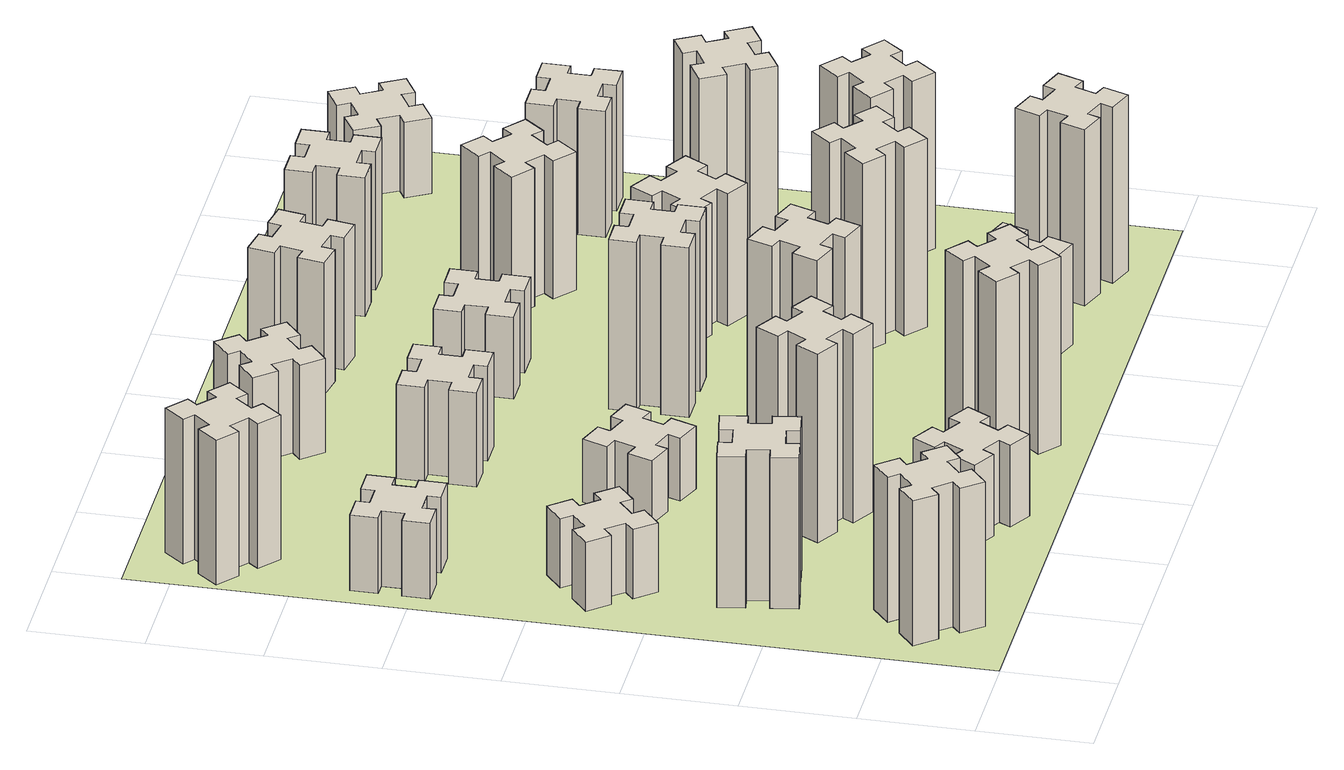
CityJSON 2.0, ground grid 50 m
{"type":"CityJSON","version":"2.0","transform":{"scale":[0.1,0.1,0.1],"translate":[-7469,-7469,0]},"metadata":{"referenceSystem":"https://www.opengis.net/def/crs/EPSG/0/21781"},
"CityObjects":{
"building1":{"type":"Building","attributes":{"class":"1000","function":"1000","usage":"1000","yearOfConstruction":2016,"roofType":"1000","measuredHeight":69,"storeysAboveGround":30,"storeysBelowGround":0},"geometry":[{"type":"Solid","lod":"1","boundaries":[[[[0,1,2,3,4,5,6,7,8,9,10,11,12,13,14,15,16,17,18,19]],[[17,16,20,21]],[[16,15,22,20]],[[15,14,23,22]],[[14,13,24,23]],[[13,12,25,24]],[[12,11,26,25]],[[11,10,27,26]],[[10,9,28,27]],[[9,8,29,28]],[[8,7,30,29]],[[7,6,31,30]],[[6,5,32,31]],[[5,4,33,32]],[[4,3,34,33]],[[3,2,35,34]],[[2,1,36,35]],[[1,0,37,36]],[[0,19,38,37]],[[19,18,39,38]],[[18,17,21,39]],[[24,25,26,27,28,29,30,31,32,33,34,35,36,37,38,39,21,20,22,23]]]]}]},
"building2":{"type":"Building","attributes":{"class":"1000","function":"1000","usage":"1000","yearOfConstruction":2016,"roofType":"1000","measuredHeight":72,"storeysAboveGround":30,"storeysBelowGround":0},"geometry":[{"type":"Solid","lod":"1","boundaries":[[[[40,41,42,43,44,45,46,47,48,49,50,51,52,53,54,55,56,57,58,59]],[[57,56,60,61]],[[56,55,62,60]],[[55,54,63,62]],[[54,53,64,63]],[[53,52,65,64]],[[52,51,66,65]],[[51,50,67,66]],[[50,49,68,67]],[[49,48,69,68]],[[48,47,70,69]],[[47,46,71,70]],[[46,45,72,71]],[[45,44,73,72]],[[44,43,74,73]],[[43,42,75,74]],[[42,41,76,75]],[[41,40,77,76]],[[40,59,78,77]],[[59,58,79,78]],[[58,57,61,79]],[[64,65,66,67,68,69,70,71,72,73,74,75,76,77,78,79,61,60,62,63]]]]}]},
"building3":{"type":"Building","attributes":{"class":"1000","function":"1000","usage":"1000","yearOfConstruction":2016,"roofType":"1000","measuredHeight":33,"storeysAboveGround":30,"storeysBelowGround":0},"geometry":[{"type":"Solid","lod":"1","boundaries":[[[[80,81,82,83,84,85,86,87,88,89,90,91,92,93,94,95,96,97,98,99]],[[97,96,100,101]],[[96,95,102,100]],[[95,94,103,102]],[[94,93,104,103]],[[93,92,105,104]],[[92,91,106,105]],[[91,90,107,106]],[[90,89,108,107]],[[89,88,109,108]],[[88,87,110,109]],[[87,86,111,110]],[[86,85,112,111]],[[85,84,113,112]],[[84,83,114,113]],[[83,82,115,114]],[[82,81,116,115]],[[81,80,117,116]],[[80,99,118,117]],[[99,98,119,118]],[[98,97,101,119]],[[104,105,106,107,108,109,110,111,112,113,114,115,116,117,118,119,101,100,102,103]]]]}]},
"building4":{"type":"Building","attributes":{"class":"1000","function":"1000","usage":"1000","yearOfConstruction":2016,"roofType":"1000","measuredHeight":36,"storeysAboveGround":30,"storeysBelowGround":0},"geometry":[{"type":"Solid","lod":"1","boundaries":[[[[120,121,122,123,124,125,126,127,128,129,130,131,132,133,134,135,136,137,138,139]],[[137,136,140,141]],[[136,135,142,140]],[[135,134,143,142]],[[134,133,144,143]],[[133,132,145,144]],[[132,131,146,145]],[[131,130,147,146]],[[130,129,148,147]],[[129,128,149,148]],[[128,127,150,149]],[[127,126,151,150]],[[126,125,152,151]],[[125,124,153,152]],[[124,123,154,153]],[[123,122,155,154]],[[122,121,156,155]],[[121,120,157,156]],[[120,139,158,157]],[[139,138,159,158]],[[138,137,141,159]],[[144,145,146,147,148,149,150,151,152,153,154,155,156,157,158,159,141,140,142,143]]]]}]},
"building5":{"type":"Building","attributes":{"class":"1000","function":"1000","usage":"1000","yearOfConstruction":2016,"roofType":"1000","measuredHeight":69,"storeysAboveGround":30,"storeysBelowGround":0},"geometry":[{"type":"Solid","lod":"1","boundaries":[[[[160,161,162,163,164,165,166,167,168,169,170,171,172,173,174,175,176,177,178,179]],[[177,176,180,181]],[[176,175,182,180]],[[175,174,183,182]],[[174,173,184,183]],[[173,172,185,184]],[[172,171,186,185]],[[171,170,187,186]],[[170,169,188,187]],[[169,168,189,188]],[[168,167,190,189]],[[167,166,191,190]],[[166,165,192,191]],[[165,164,193,192]],[[164,163,194,193]],[[163,162,195,194]],[[162,161,196,195]],[[161,160,197,196]],[[160,179,198,197]],[[179,178,199,198]],[[178,177,181,199]],[[184,185,186,187,188,189,190,191,192,193,194,195,196,197,198,199,181,180,182,183]]]]}]},
"building6":{"type":"Building","attributes":{"class":"1000","function":"1000","usage":"1000","yearOfConstruction":2016,"roofType":"1000","measuredHeight":39,"storeysAboveGround":30,"storeysBelowGround":0},"geometry":[{"type":"Solid","lod":"1","boundaries":[[[[200,201,202,203,204,205,206,207,208,209,210,211,212,213,214,215,216,217,218,219]],[[217,216,220,221]],[[216,215,222,220]],[[215,214,223,222]],[[214,213,224,223]],[[213,212,225,224]],[[212,211,226,225]],[[211,210,227,226]],[[210,209,228,227]],[[209,208,229,228]],[[208,207,230,229]],[[207,206,231,230]],[[206,205,232,231]],[[205,204,233,232]],[[204,203,234,233]],[[203,202,235,234]],[[202,201,236,235]],[[201,200,237,236]],[[200,219,238,237]],[[219,218,239,238]],[[218,217,221,239]],[[224,225,226,227,228,229,230,231,232,233,234,235,236,237,238,239,221,220,222,223]]]]}]},
"building7":{"type":"Building","attributes":{"class":"1000","function":"1000","usage":"1000","yearOfConstruction":2016,"roofType":"1000","measuredHeight":90,"storeysAboveGround":30,"storeysBelowGround":0},"geometry":[{"type":"Solid","lod":"1","boundaries":[[[[240,241,242,243,244,245,246,247,248,249,250,251,252,253,254,255,256,257,258,259]],[[257,256,260,261]],[[256,255,262,260]],[[255,254,263,262]],[[254,253,264,263]],[[253,252,265,264]],[[252,251,266,265]],[[251,250,267,266]],[[250,249,268,267]],[[249,248,269,268]],[[248,247,270,269]],[[247,246,271,270]],[[246,245,272,271]],[[245,244,273,272]],[[244,243,274,273]],[[243,242,275,274]],[[242,241,276,275]],[[241,240,277,276]],[[240,259,278,277]],[[259,258,279,278]],[[258,257,261,279]],[[264,265,266,267,268,269,270,271,272,273,274,275,276,277,278,279,261,260,262,263]]]]}]},
"building8":{"type":"Building","attributes":{"class":"1000","function":"1000","usage":"1000","yearOfConstruction":2016,"roofType":"1000","measuredHeight":30,"storeysAboveGround":30,"storeysBelowGround":0},"geometry":[{"type":"Solid","lod":"1","boundaries":[[[[280,281,282,283,284,285,286,287,288,289,290,291,292,293,294,295,296,297,298,299]],[[297,296,300,301]],[[296,295,302,300]],[[295,294,303,302]],[[294,293,304,303]],[[293,292,305,304]],[[292,291,306,305]],[[291,290,307,306]],[[290,289,308,307]],[[289,288,309,308]],[[288,287,310,309]],[[287,286,311,310]],[[286,285,312,311]],[[285,284,313,312]],[[284,283,314,313]],[[283,282,315,314]],[[282,281,316,315]],[[281,280,317,316]],[[280,299,318,317]],[[299,298,319,318]],[[298,297,301,319]],[[304,305,306,307,308,309,310,311,312,313,314,315,316,317,318,319,301,300,302,303]]]]}]},
"building9":{"type":"Building","attributes":{"class":"1000","function":"1000","usage":"1000","yearOfConstruction":2016,"roofType":"1000","measuredHeight":90,"storeysAboveGround":30,"storeysBelowGround":0},"geometry":[{"type":"Solid","lod":"1","boundaries":[[[[320,321,322,323,324,325,326,327,328,329,330,331,332,333,334,335,336,337,338,339]],[[337,336,340,341]],[[336,335,342,340]],[[335,334,343,342]],[[334,333,344,343]],[[333,332,345,344]],[[332,331,346,345]],[[331,330,347,346]],[[330,329,348,347]],[[329,328,349,348]],[[328,327,350,349]],[[327,326,351,350]],[[326,325,352,351]],[[325,324,353,352]],[[324,323,354,353]],[[323,322,355,354]],[[322,321,356,355]],[[321,320,357,356]],[[320,339,358,357]],[[339,338,359,358]],[[338,337,341,359]],[[344,345,346,347,348,349,350,351,352,353,354,355,356,357,358,359,341,340,342,343]]]]}]},
"building10":{"type":"Building","attributes":{"class":"1000","function":"1000","usage":"1000","yearOfConstruction":2016,"roofType":"1000","measuredHeight":45,"storeysAboveGround":30,"storeysBelowGround":0},"geometry":[{"type":"Solid","lod":"1","boundaries":[[[[360,361,362,363,364,365,366,367,368,369,370,371,372,373,374,375,376,377,378,379]],[[377,376,380,381]],[[376,375,382,380]],[[375,374,383,382]],[[374,373,384,383]],[[373,372,385,384]],[[372,371,386,385]],[[371,370,387,386]],[[370,369,388,387]],[[369,368,389,388]],[[368,367,390,389]],[[367,366,391,390]],[[366,365,392,391]],[[365,364,393,392]],[[364,363,394,393]],[[363,362,395,394]],[[362,361,396,395]],[[361,360,397,396]],[[360,379,398,397]],[[379,378,399,398]],[[378,377,381,399]],[[384,385,386,387,388,389,390,391,392,393,394,395,396,397,398,399,381,380,382,383]]]]}]},
"building11":{"type":"Building","attributes":{"class":"1000","function":"1000","usage":"1000","yearOfConstruction":2016,"roofType":"1000","measuredHeight":45,"storeysAboveGround":30,"storeysBelowGround":0},"geometry":[{"type":"Solid","lod":"1","boundaries":[[[[400,401,402,403,404,405,406,407,408,409,410,411,412,413,414,415,416,417,418,419]],[[417,416,420,421]],[[416,415,422,420]],[[415,414,423,422]],[[414,413,424,423]],[[413,412,425,424]],[[412,411,426,425]],[[411,410,427,426]],[[410,409,428,427]],[[409,408,429,428]],[[408,407,430,429]],[[407,406,431,430]],[[406,405,432,431]],[[405,404,433,432]],[[404,403,434,433]],[[403,402,435,434]],[[402,401,436,435]],[[401,400,437,436]],[[400,419,438,437]],[[419,418,439,438]],[[418,417,421,439]],[[424,425,426,427,428,429,430,431,432,433,434,435,436,437,438,439,421,420,422,423]]]]}]},
"building12":{"type":"Building","attributes":{"class":"1000","function":"1000","usage":"1000","yearOfConstruction":2016,"roofType":"1000","measuredHeight":90,"storeysAboveGround":30,"storeysBelowGround":0},"geometry":[{"type":"Solid","lod":"1","boundaries":[[[[440,441,442,443,444,445,446,447,448,449,450,451,452,453,454,455,456,457,458,459]],[[457,456,460,461]],[[456,455,462,460]],[[455,454,463,462]],[[454,453,464,463]],[[453,452,465,464]],[[452,451,466,465]],[[451,450,467,466]],[[450,449,468,467]],[[449,448,469,468]],[[448,447,470,469]],[[447,446,471,470]],[[446,445,472,471]],[[445,444,473,472]],[[444,443,474,473]],[[443,442,475,474]],[[442,441,476,475]],[[441,440,477,476]],[[440,459,478,477]],[[459,458,479,478]],[[458,457,461,479]],[[464,465,466,467,468,469,470,471,472,473,474,475,476,477,478,479,461,460,462,463]]]]}]},
"building13":{"type":"Building","attributes":{"class":"1000","function":"1000","usage":"1000","yearOfConstruction":2016,"roofType":"1000","measuredHeight":81,"storeysAboveGround":30,"storeysBelowGround":0},"geometry":[{"type":"Solid","lod":"1","boundaries":[[[[480,481,482,483,484,485,486,487,488,489,490,491,492,493,494,495,496,497,498,499]],[[497,496,500,501]],[[496,495,502,500]],[[495,494,503,502]],[[494,493,504,503]],[[493,492,505,504]],[[492,491,506,505]],[[491,490,507,506]],[[490,489,508,507]],[[489,488,509,508]],[[488,487,510,509]],[[487,486,511,510]],[[486,485,512,511]],[[485,484,513,512]],[[484,483,514,513]],[[483,482,515,514]],[[482,481,516,515]],[[481,480,517,516]],[[480,499,518,517]],[[499,498,519,518]],[[498,497,501,519]],[[504,505,506,507,508,509,510,511,512,513,514,515,516,517,518,519,501,500,502,503]]]]}]},
"building14":{"type":"Building","attributes":{"class":"1000","function":"1000","usage":"1000","yearOfConstruction":2016,"roofType":"1000","measuredHeight":39,"storeysAboveGround":30,"storeysBelowGround":0},"geometry":[{"type":"Solid","lod":"1","boundaries":[[[[520,521,522,523,524,525,526,527,528,529,530,531,532,533,534,535,536,537,538,539]],[[537,536,540,541]],[[536,535,542,540]],[[535,534,543,542]],[[534,533,544,543]],[[533,532,545,544]],[[532,531,546,545]],[[531,530,547,546]],[[530,529,548,547]],[[529,528,549,548]],[[528,527,550,549]],[[527,526,551,550]],[[526,525,552,551]],[[525,524,553,552]],[[524,523,554,553]],[[523,522,555,554]],[[522,521,556,555]],[[521,520,557,556]],[[520,539,558,557]],[[539,538,559,558]],[[538,537,541,559]],[[544,545,546,547,548,549,550,551,552,553,554,555,556,557,558,559,541,540,542,543]]]]}]},
"building15":{"type":"Building","attributes":{"class":"1000","function":"1000","usage":"1000","yearOfConstruction":2016,"roofType":"1000","measuredHeight":48,"storeysAboveGround":30,"storeysBelowGround":0},"geometry":[{"type":"Solid","lod":"1","boundaries":[[[[560,561,562,563,564,565,566,567,568,569,570,571,572,573,574,575,576,577,578,579]],[[577,576,580,581]],[[576,575,582,580]],[[575,574,583,582]],[[574,573,584,583]],[[573,572,585,584]],[[572,571,586,585]],[[571,570,587,586]],[[570,569,588,587]],[[569,568,589,588]],[[568,567,590,589]],[[567,566,591,590]],[[566,565,592,591]],[[565,564,593,592]],[[564,563,594,593]],[[563,562,595,594]],[[562,561,596,595]],[[561,560,597,596]],[[560,579,598,597]],[[579,578,599,598]],[[578,577,581,599]],[[584,585,586,587,588,589,590,591,592,593,594,595,596,597,598,599,581,580,582,583]]]]}]},
"building16":{"type":"Building","attributes":{"class":"1000","function":"1000","usage":"1000","yearOfConstruction":2016,"roofType":"1000","measuredHeight":63,"storeysAboveGround":30,"storeysBelowGround":0},"geometry":[{"type":"Solid","lod":"1","boundaries":[[[[600,601,602,603,604,605,606,607,608,609,610,611,612,613,614,615,616,617,618,619]],[[617,616,620,621]],[[616,615,622,620]],[[615,614,623,622]],[[614,613,624,623]],[[613,612,625,624]],[[612,611,626,625]],[[611,610,627,626]],[[610,609,628,627]],[[609,608,629,628]],[[608,607,630,629]],[[607,606,631,630]],[[606,605,632,631]],[[605,604,633,632]],[[604,603,634,633]],[[603,602,635,634]],[[602,601,636,635]],[[601,600,637,636]],[[600,619,638,637]],[[619,618,639,638]],[[618,617,621,639]],[[624,625,626,627,628,629,630,631,632,633,634,635,636,637,638,639,621,620,622,623]]]]}]},
"building17":{"type":"Building","attributes":{"class":"1000","function":"1000","usage":"1000","yearOfConstruction":2016,"roofType":"1000","measuredHeight":90,"storeysAboveGround":30,"storeysBelowGround":0},"geometry":[{"type":"Solid","lod":"1","boundaries":[[[[640,641,642,643,644,645,646,647,648,649,650,651,652,653,654,655,656,657,658,659]],[[657,656,660,661]],[[656,655,662,660]],[[655,654,663,662]],[[654,653,664,663]],[[653,652,665,664]],[[652,651,666,665]],[[651,650,667,666]],[[650,649,668,667]],[[649,648,669,668]],[[648,647,670,669]],[[647,646,671,670]],[[646,645,672,671]],[[645,644,673,672]],[[644,643,674,673]],[[643,642,675,674]],[[642,641,676,675]],[[641,640,677,676]],[[640,659,678,677]],[[659,658,679,678]],[[658,657,661,679]],[[664,665,666,667,668,669,670,671,672,673,674,675,676,677,678,679,661,660,662,663]]]]}]},
"building18":{"type":"Building","attributes":{"class":"1000","function":"1000","usage":"1000","yearOfConstruction":2016,"roofType":"1000","measuredHeight":63,"storeysAboveGround":30,"storeysBelowGround":0},"geometry":[{"type":"Solid","lod":"1","boundaries":[[[[680,681,682,683,684,685,686,687,688,689,690,691,692,693,694,695,696,697,698,699]],[[697,696,700,701]],[[696,695,702,700]],[[695,694,703,702]],[[694,693,704,703]],[[693,692,705,704]],[[692,691,706,705]],[[691,690,707,706]],[[690,689,708,707]],[[689,688,709,708]],[[688,687,710,709]],[[687,686,711,710]],[[686,685,712,711]],[[685,684,713,712]],[[684,683,714,713]],[[683,682,715,714]],[[682,681,716,715]],[[681,680,717,716]],[[680,699,718,717]],[[699,698,719,718]],[[698,697,701,719]],[[704,705,706,707,708,709,710,711,712,713,714,715,716,717,718,719,701,700,702,703]]]]}]},
"building19":{"type":"Building","attributes":{"class":"1000","function":"1000","usage":"1000","yearOfConstruction":2016,"roofType":"1000","measuredHeight":84,"storeysAboveGround":30,"storeysBelowGround":0},"geometry":[{"type":"Solid","lod":"1","boundaries":[[[[720,721,722,723,724,725,726,727,728,729,730,731,732,733,734,735,736,737,738,739]],[[737,736,740,741]],[[736,735,742,740]],[[735,734,743,742]],[[734,733,744,743]],[[733,732,745,744]],[[732,731,746,745]],[[731,730,747,746]],[[730,729,748,747]],[[729,728,749,748]],[[728,727,750,749]],[[727,726,751,750]],[[726,725,752,751]],[[725,724,753,752]],[[724,723,754,753]],[[723,722,755,754]],[[722,721,756,755]],[[721,720,757,756]],[[720,739,758,757]],[[739,738,759,758]],[[738,737,741,759]],[[744,745,746,747,748,749,750,751,752,753,754,755,756,757,758,759,741,740,742,743]]]]}]},
"building20":{"type":"Building","attributes":{"class":"1000","function":"1000","usage":"1000","yearOfConstruction":2016,"roofType":"1000","measuredHeight":66,"storeysAboveGround":30,"storeysBelowGround":0},"geometry":[{"type":"Solid","lod":"1","boundaries":[[[[760,761,762,763,764,765,766,767,768,769,770,771,772,773,774,775,776,777,778,779]],[[777,776,780,781]],[[776,775,782,780]],[[775,774,783,782]],[[774,773,784,783]],[[773,772,785,784]],[[772,771,786,785]],[[771,770,787,786]],[[770,769,788,787]],[[769,768,789,788]],[[768,767,790,789]],[[767,766,791,790]],[[766,765,792,791]],[[765,764,793,792]],[[764,763,794,793]],[[763,762,795,794]],[[762,761,796,795]],[[761,760,797,796]],[[760,779,798,797]],[[779,778,799,798]],[[778,777,781,799]],[[784,785,786,787,788,789,790,791,792,793,794,795,796,797,798,799,781,780,782,783]]]]}]},
"building21":{"type":"Building","attributes":{"class":"1000","function":"1000","usage":"1000","yearOfConstruction":2016,"roofType":"1000","measuredHeight":66,"storeysAboveGround":30,"storeysBelowGround":0},"geometry":[{"type":"Solid","lod":"1","boundaries":[[[[800,801,802,803,804,805,806,807,808,809,810,811,812,813,814,815,816,817,818,819]],[[817,816,820,821]],[[816,815,822,820]],[[815,814,823,822]],[[814,813,824,823]],[[813,812,825,824]],[[812,811,826,825]],[[811,810,827,826]],[[810,809,828,827]],[[809,808,829,828]],[[808,807,830,829]],[[807,806,831,830]],[[806,805,832,831]],[[805,804,833,832]],[[804,803,834,833]],[[803,802,835,834]],[[802,801,836,835]],[[801,800,837,836]],[[800,819,838,837]],[[819,818,839,838]],[[818,817,821,839]],[[824,825,826,827,828,829,830,831,832,833,834,835,836,837,838,839,821,820,822,823]]]]}]},
"building22":{"type":"Building","attributes":{"class":"1000","function":"1000","usage":"1000","yearOfConstruction":2016,"roofType":"1000","measuredHeight":84,"storeysAboveGround":30,"storeysBelowGround":0},"geometry":[{"type":"Solid","lod":"1","boundaries":[[[[840,841,842,843,844,845,846,847,848,849,850,851,852,853,854,855,856,857,858,859]],[[857,856,860,861]],[[856,855,862,860]],[[855,854,863,862]],[[854,853,864,863]],[[853,852,865,864]],[[852,851,866,865]],[[851,850,867,866]],[[850,849,868,867]],[[849,848,869,868]],[[848,847,870,869]],[[847,846,871,870]],[[846,845,872,871]],[[845,844,873,872]],[[844,843,874,873]],[[843,842,875,874]],[[842,841,876,875]],[[841,840,877,876]],[[840,859,878,877]],[[859,858,879,878]],[[858,857,861,879]],[[864,865,866,867,868,869,870,871,872,873,874,875,876,877,878,879,861,860,862,863]]]]}]},
"building23":{"type":"Building","attributes":{"class":"1000","function":"1000","usage":"1000","yearOfConstruction":2016,"roofType":"1000","measuredHeight":84,"storeysAboveGround":30,"storeysBelowGround":0},"geometry":[{"type":"Solid","lod":"1","boundaries":[[[[880,881,882,883,884,885,886,887,888,889,890,891,892,893,894,895,896,897,898,899]],[[897,896,900,901]],[[896,895,902,900]],[[895,894,903,902]],[[894,893,904,903]],[[893,892,905,904]],[[892,891,906,905]],[[891,890,907,906]],[[890,889,908,907]],[[889,888,909,908]],[[888,887,910,909]],[[887,886,911,910]],[[886,885,912,911]],[[885,884,913,912]],[[884,883,914,913]],[[883,882,915,914]],[[882,881,916,915]],[[881,880,917,916]],[[880,899,918,917]],[[899,898,919,918]],[[898,897,901,919]],[[904,905,906,907,908,909,910,911,912,913,914,915,916,917,918,919,901,900,902,903]]]]}]},
"building24":{"type":"Building","attributes":{"class":"1000","function":"1000","usage":"1000","yearOfConstruction":2016,"roofType":"1000","measuredHeight":60,"storeysAboveGround":30,"storeysBelowGround":0},"geometry":[{"type":"Solid","lod":"1","boundaries":[[[[920,921,922,923,924,925,926,927,928,929,930,931,932,933,934,935,936,937,938,939]],[[937,936,940,941]],[[936,935,942,940]],[[935,934,943,942]],[[934,933,944,943]],[[933,932,945,944]],[[932,931,946,945]],[[931,930,947,946]],[[930,929,948,947]],[[929,928,949,948]],[[928,927,950,949]],[[927,926,951,950]],[[926,925,952,951]],[[925,924,953,952]],[[924,923,954,953]],[[923,922,955,954]],[[922,921,956,955]],[[921,920,957,956]],[[920,939,958,957]],[[939,938,959,958]],[[938,937,941,959]],[[944,945,946,947,948,949,950,951,952,953,954,955,956,957,958,959,941,940,942,943]]]]}]},
"building25":{"type":"Building","attributes":{"class":"1000","function":"1000","usage":"1000","yearOfConstruction":2016,"roofType":"1000","measuredHeight":36,"storeysAboveGround":30,"storeysBelowGround":0},"geometry":[{"type":"Solid","lod":"1","boundaries":[[[[960,961,962,963,964,965,966,967,968,969,970,971,972,973,974,975,976,977,978,979]],[[977,976,980,981]],[[976,975,982,980]],[[975,974,983,982]],[[974,973,984,983]],[[973,972,985,984]],[[972,971,986,985]],[[971,970,987,986]],[[970,969,988,987]],[[969,968,989,988]],[[968,967,990,989]],[[967,966,991,990]],[[966,965,992,991]],[[965,964,993,992]],[[964,963,994,993]],[[963,962,995,994]],[[962,961,996,995]],[[961,960,997,996]],[[960,979,998,997]],[[979,978,999,998]],[[978,977,981,999]],[[984,985,986,987,988,989,990,991,992,993,994,995,996,997,998,999,981,980,982,983]]]]}]},
"landuse1":{"type":"LandUse","attributes":{"name":"plot1","function":"1010"},"geometry":[{"type":"MultiSurface","lod":"1","boundaries":[[[1000,1001,1002,1003]]]}]}
},
"vertices":[
[492,408,0],[427,484,0],[473,523,0],[396,615,0],[304,538,0],[343,492,0],[266,427,0],[228,473,0],[136,396,0],[213,304,0],[259,343,0],[323,266,0],[277,228,0],[354,136,0],[446,213,0],[408,259,0],[484,323,0],[523,277,0],[615,354,0],[538,446,0],[484,323,690],[523,277,690],[408,259,690],[446,213,690],[354,136,690],[277,228,690],[323,266,690],[259,343,690],[213,304,690],[136,396,690],[228,473,690],[266,427,690],[343,492,690],[304,538,690],[396,615,690],[473,523,690],[427,484,690],[492,408,690],[538,446,690],[615,354,690],
[505,1232,0],[407,1215,0],[397,1274,0],[278,1253,0],[299,1135,0],[358,1145,0],[376,1047,0],[317,1037,0],[337,918,0],[456,939,0],[445,998,0],[544,1016,0],[554,957,0],[672,977,0],[651,1096,0],[592,1085,0],[575,1184,0],[634,1194,0],[613,1312,0],[495,1291,0],[575,1184,720],[634,1194,720],[592,1085,720],[651,1096,720],[672,977,720],[554,957,720],[544,1016,720],[445,998,720],[456,939,720],[337,918,720],[317,1037,720],[376,1047,720],[358,1145,720],[299,1135,720],[278,1253,720],[397,1274,720],[407,1215,720],[505,1232,720],[495,1291,720],[613,1312,720],
[408,1639,0],[484,1703,0],[523,1657,0],[615,1734,0],[538,1826,0],[492,1788,0],[427,1864,0],[473,1903,0],[396,1995,0],[304,1918,0],[343,1872,0],[266,1807,0],[228,1853,0],[136,1776,0],[213,1684,0],[259,1723,0],[323,1646,0],[277,1608,0],[354,1516,0],[446,1593,0],[323,1646,330],[277,1608,330],[259,1723,330],[213,1684,330],[136,1776,330],[228,1853,330],[266,1807,330],[343,1872,330],[304,1918,330],[396,1995,330],[473,1903,330],[427,1864,330],[492,1788,330],[538,1826,330],[615,1734,330],[523,1657,330],[484,1703,330],[408,1639,330],[446,1593,330],[354,1516,330],
[165,2645,0],[165,2545,0],[105,2545,0],[105,2425,0],[225,2425,0],[225,2485,0],[325,2485,0],[325,2425,0],[445,2425,0],[445,2545,0],[385,2545,0],[385,2645,0],[445,2645,0],[445,2765,0],[325,2765,0],[325,2705,0],[225,2705,0],[225,2765,0],[105,2765,0],[105,2645,0],[225,2705,360],[225,2765,360],[325,2705,360],[325,2765,360],[445,2765,360],[445,2645,360],[385,2645,360],[385,2545,360],[445,2545,360],[445,2425,360],[325,2425,360],[325,2485,360],[225,2485,360],[225,2425,360],[105,2425,360],[105,2545,360],[165,2545,360],[165,2645,360],[105,2645,360],[105,2765,360],
[166,3283,0],[243,3219,0],[204,3173,0],[296,3096,0],[373,3188,0],[327,3226,0],[392,3303,0],[438,3264,0],[515,3356,0],[423,3433,0],[384,3387,0],[308,3452,0],[346,3498,0],[254,3575,0],[177,3483,0],[223,3444,0],[159,3368,0],[113,3406,0],[36,3314,0],[128,3237,0],[159,3368,690],[113,3406,690],[223,3444,690],[177,3483,690],[254,3575,690],[346,3498,690],[308,3452,690],[384,3387,690],[423,3433,690],[515,3356,690],[438,3264,690],[392,3303,690],[327,3226,690],[373,3188,690],[296,3096,690],[204,3173,690],[243,3219,690],[166,3283,690],[128,3237,690],[36,3314,690],
[1145,474,0],[1095,387,0],[1043,417,0],[983,313,0],[1087,253,0],[1117,305,0],[1204,255,0],[1174,203,0],[1278,143,0],[1338,247,0],[1286,277,0],[1336,364,0],[1388,334,0],[1448,438,0],[1344,498,0],[1314,446,0],[1227,496,0],[1257,548,0],[1153,608,0],[1093,504,0],[1227,496,390],[1257,548,390],[1314,446,390],[1344,498,390],[1448,438,390],[1388,334,390],[1336,364,390],[1286,277,390],[1338,247,390],[1278,143,390],[1174,203,390],[1204,255,390],[1117,305,390],[1087,253,390],[983,313,390],[1043,417,390],[1095,387,390],[1145,474,390],[1093,504,390],[1153,608,390],
[1214,1086,0],[1127,1136,0],[1157,1188,0],[1053,1248,0],[993,1144,0],[1045,1114,0],[995,1027,0],[943,1057,0],[883,953,0],[987,893,0],[1017,945,0],[1104,895,0],[1074,843,0],[1178,783,0],[1238,887,0],[1186,917,0],[1236,1004,0],[1288,974,0],[1348,1078,0],[1244,1138,0],[1236,1004,900],[1288,974,900],[1186,917,900],[1238,887,900],[1178,783,900],[1074,843,900],[1104,895,900],[1017,945,900],[987,893,900],[883,953,900],[943,1057,900],[995,1027,900],[1045,1114,900],[993,1144,900],[1053,1248,900],[1157,1188,900],[1127,1136,900],[1214,1086,900],[1244,1138,900],[1348,1078,900],
[1031,1669,0],[1125,1635,0],[1104,1579,0],[1217,1537,0],[1258,1650,0],[1202,1671,0],[1236,1765,0],[1292,1744,0],[1333,1857,0],[1220,1898,0],[1200,1842,0],[1106,1876,0],[1127,1932,0],[1014,1973,0],[973,1860,0],[1029,1840,0],[995,1746,0],[939,1767,0],[897,1654,0],[1010,1613,0],[995,1746,300],[939,1767,300],[1029,1840,300],[973,1860,300],[1014,1973,300],[1127,1932,300],[1106,1876,300],[1200,1842,300],[1220,1898,300],[1333,1857,300],[1292,1744,300],[1236,1765,300],[1202,1671,300],[1258,1650,300],[1217,1537,300],[1104,1579,300],[1125,1635,300],[1031,1669,300],[1010,1613,300],[897,1654,300],
[1746,323,0],[1823,259,0],[1784,213,0],[1876,136,0],[1953,228,0],[1907,266,0],[1972,343,0],[2018,304,0],[2095,396,0],[2003,473,0],[1964,427,0],[1888,492,0],[1926,538,0],[1834,615,0],[1757,523,0],[1803,484,0],[1739,408,0],[1693,446,0],[1616,354,0],[1708,277,0],[1739,408,900],[1693,446,900],[1803,484,900],[1757,523,900],[1834,615,900],[1926,538,900],[1888,492,900],[1964,427,900],[2003,473,900],[2095,396,900],[2018,304,900],[1972,343,900],[1907,266,900],[1953,228,900],[1876,136,900],[1784,213,900],[1823,259,900],[1746,323,900],[1708,277,900],[1616,354,900],
[1325,2545,0],[1325,2645,0],[1385,2645,0],[1385,2765,0],[1265,2765,0],[1265,2705,0],[1165,2705,0],[1165,2765,0],[1045,2765,0],[1045,2645,0],[1105,2645,0],[1105,2545,0],[1045,2545,0],[1045,2425,0],[1165,2425,0],[1165,2485,0],[1265,2485,0],[1265,2425,0],[1385,2425,0],[1385,2545,0],[1265,2485,450],[1265,2425,450],[1165,2485,450],[1165,2425,450],[1045,2425,450],[1045,2545,450],[1105,2545,450],[1105,2645,450],[1045,2645,450],[1045,2765,450],[1165,2765,450],[1165,2705,450],[1265,2705,450],[1265,2765,450],[1385,2765,450],[1385,2645,450],[1325,2645,450],[1325,2545,450],[1385,2545,450],[1385,2425,450],
[1332,3368,0],[1267,3444,0],[1313,3483,0],[1236,3575,0],[1144,3498,0],[1183,3452,0],[1106,3387,0],[1068,3433,0],[976,3356,0],[1053,3264,0],[1099,3303,0],[1163,3226,0],[1117,3188,0],[1194,3096,0],[1286,3173,0],[1248,3219,0],[1324,3283,0],[1363,3237,0],[1455,3314,0],[1378,3406,0],[1324,3283,450],[1363,3237,450],[1248,3219,450],[1286,3173,450],[1194,3096,450],[1117,3188,450],[1163,3226,450],[1099,3303,450],[1053,3264,450],[976,3356,450],[1068,3433,450],[1106,3387,450],[1183,3452,450],[1144,3498,450],[1236,3575,450],[1313,3483,450],[1267,3444,450],[1332,3368,450],[1378,3406,450],[1455,3314,450],
[1940,1302,0],[1846,1336,0],[1867,1392,0],[1754,1433,0],[1713,1320,0],[1769,1300,0],[1735,1206,0],[1679,1227,0],[1637,1114,0],[1750,1073,0],[1771,1129,0],[1865,1095,0],[1844,1039,0],[1957,997,0],[1998,1110,0],[1942,1131,0],[1976,1225,0],[2032,1204,0],[2073,1317,0],[1960,1358,0],[1976,1225,900],[2032,1204,900],[1942,1131,900],[1998,1110,900],[1957,997,900],[1844,1039,900],[1865,1095,900],[1771,1129,900],[1750,1073,900],[1637,1114,900],[1679,1227,900],[1735,1206,900],[1769,1300,900],[1713,1320,900],[1754,1433,900],[1867,1392,900],[1846,1336,900],[1940,1302,900],[1960,1358,900],[2073,1317,900],
[1845,1905,0],[1845,1805,0],[1785,1805,0],[1785,1685,0],[1905,1685,0],[1905,1745,0],[2005,1745,0],[2005,1685,0],[2125,1685,0],[2125,1805,0],[2065,1805,0],[2065,1905,0],[2125,1905,0],[2125,2025,0],[2005,2025,0],[2005,1965,0],[1905,1965,0],[1905,2025,0],[1785,2025,0],[1785,1905,0],[1905,1965,810],[1905,2025,810],[2005,1965,810],[2005,2025,810],[2125,2025,810],[2125,1905,810],[2065,1905,810],[2065,1805,810],[2125,1805,810],[2125,1685,810],[2005,1685,810],[2005,1745,810],[1905,1745,810],[1905,1685,810],[1785,1685,810],[1785,1805,810],[1845,1805,810],[1845,1905,810],[1785,1905,810],[1785,2025,810],
[1845,2645,0],[1845,2545,0],[1785,2545,0],[1785,2425,0],[1905,2425,0],[1905,2485,0],[2005,2485,0],[2005,2425,0],[2125,2425,0],[2125,2545,0],[2065,2545,0],[2065,2645,0],[2125,2645,0],[2125,2765,0],[2005,2765,0],[2005,2705,0],[1905,2705,0],[1905,2765,0],[1785,2765,0],[1785,2645,0],[1905,2705,390],[1905,2765,390],[2005,2705,390],[2005,2765,390],[2125,2765,390],[2125,2645,390],[2065,2645,390],[2065,2545,390],[2125,2545,390],[2125,2425,390],[2005,2425,390],[2005,2485,390],[1905,2485,390],[1905,2425,390],[1785,2425,390],[1785,2545,390],[1845,2545,390],[1845,2645,390],[1785,2645,390],[1785,2765,390],
[2509,560,0],[2475,466,0],[2419,487,0],[2377,374,0],[2490,333,0],[2511,389,0],[2605,355,0],[2584,299,0],[2697,257,0],[2738,370,0],[2682,391,0],[2716,485,0],[2772,464,0],[2813,577,0],[2700,618,0],[2680,562,0],[2586,596,0],[2607,652,0],[2494,693,0],[2453,580,0],[2586,596,480],[2607,652,480],[2680,562,480],[2700,618,480],[2813,577,480],[2772,464,480],[2716,485,480],[2682,391,480],[2738,370,480],[2697,257,480],[2584,299,480],[2605,355,480],[2511,389,480],[2490,333,480],[2377,374,480],[2419,487,480],[2475,466,480],[2509,560,480],[2453,580,480],[2494,693,480],
[1756,3404,0],[1738,3305,0],[1679,3316,0],[1658,3197,0],[1777,3177,0],[1787,3236,0],[1885,3218,0],[1875,3159,0],[1993,3138,0],[2014,3257,0],[1955,3267,0],[1972,3365,0],[2031,3355,0],[2052,3473,0],[1934,3494,0],[1924,3435,0],[1825,3452,0],[1836,3511,0],[1717,3532,0],[1697,3414,0],[1825,3452,630],[1836,3511,630],[1924,3435,630],[1934,3494,630],[2052,3473,630],[2031,3355,630],[1972,3365,630],[1955,3267,630],[2014,3257,630],[1993,3138,630],[1875,3159,630],[1885,3218,630],[1787,3236,630],[1777,3177,630],[1658,3197,630],[1679,3316,630],[1738,3305,630],[1756,3404,630],[1697,3414,630],[1717,3532,630],
[2747,1006,0],[2812,1083,0],[2858,1044,0],[2935,1136,0],[2843,1213,0],[2804,1167,0],[2728,1232,0],[2766,1278,0],[2674,1355,0],[2597,1263,0],[2643,1224,0],[2579,1148,0],[2533,1186,0],[2456,1094,0],[2548,1017,0],[2586,1063,0],[2663,999,0],[2624,953,0],[2716,876,0],[2793,968,0],[2663,999,900],[2624,953,900],[2586,1063,900],[2548,1017,900],[2456,1094,900],[2533,1186,900],[2579,1148,900],[2643,1224,900],[2597,1263,900],[2674,1355,900],[2766,1278,900],[2728,1232,900],[2804,1167,900],[2843,1213,900],[2935,1136,900],[2858,1044,900],[2812,1083,900],[2747,1006,900],[2793,968,900],[2716,876,900],
[2694,1926,0],[2607,1976,0],[2637,2028,0],[2533,2088,0],[2473,1984,0],[2525,1954,0],[2475,1867,0],[2423,1897,0],[2363,1793,0],[2467,1733,0],[2497,1785,0],[2584,1735,0],[2554,1683,0],[2658,1623,0],[2718,1727,0],[2666,1757,0],[2716,1844,0],[2768,1814,0],[2828,1918,0],[2724,1978,0],[2716,1844,630],[2768,1814,630],[2666,1757,630],[2718,1727,630],[2658,1623,630],[2554,1683,630],[2584,1735,630],[2497,1785,630],[2467,1733,630],[2363,1793,630],[2423,1897,630],[2475,1867,630],[2525,1954,630],[2473,1984,630],[2533,2088,630],[2637,2028,630],[2607,1976,630],[2694,1926,630],[2724,1978,630],[2828,1918,630],
[3322,291,0],[3356,385,0],[3412,364,0],[3453,477,0],[3340,518,0],[3320,462,0],[3226,496,0],[3247,552,0],[3134,593,0],[3093,480,0],[3149,460,0],[3115,366,0],[3059,387,0],[3017,274,0],[3130,233,0],[3151,289,0],[3245,255,0],[3224,199,0],[3337,157,0],[3378,270,0],[3245,255,840],[3224,199,840],[3151,289,840],[3130,233,840],[3017,274,840],[3059,387,840],[3115,366,840],[3149,460,840],[3093,480,840],[3134,593,840],[3247,552,840],[3226,496,840],[3320,462,840],[3340,518,840],[3453,477,840],[3412,364,840],[3356,385,840],[3322,291,840],[3378,270,840],[3337,157,840],
[2643,2704,0],[2579,2628,0],[2533,2666,0],[2456,2574,0],[2548,2497,0],[2586,2543,0],[2663,2479,0],[2624,2433,0],[2716,2356,0],[2793,2448,0],[2747,2486,0],[2812,2563,0],[2858,2524,0],[2935,2616,0],[2843,2693,0],[2804,2647,0],[2728,2712,0],[2766,2758,0],[2674,2835,0],[2597,2743,0],[2728,2712,660],[2766,2758,660],[2804,2647,660],[2843,2693,660],[2935,2616,660],[2858,2524,660],[2812,2563,660],[2747,2486,660],[2793,2448,660],[2716,2356,660],[2624,2433,660],[2663,2479,660],[2586,2543,660],[2548,2497,660],[2456,2574,660],[2533,2666,660],[2579,2628,660],[2643,2704,660],[2597,2743,660],[2674,2835,660],
[2385,3385,0],[2385,3285,0],[2325,3285,0],[2325,3165,0],[2445,3165,0],[2445,3225,0],[2545,3225,0],[2545,3165,0],[2665,3165,0],[2665,3285,0],[2605,3285,0],[2605,3385,0],[2665,3385,0],[2665,3505,0],[2545,3505,0],[2545,3445,0],[2445,3445,0],[2445,3505,0],[2325,3505,0],[2325,3385,0],[2445,3445,660],[2445,3505,660],[2545,3445,660],[2545,3505,660],[2665,3505,660],[2665,3385,660],[2605,3385,660],[2605,3285,660],[2665,3285,660],[2665,3165,660],[2545,3165,660],[2545,3225,660],[2445,3225,660],[2445,3165,660],[2325,3165,660],[2325,3285,660],[2385,3285,660],[2385,3385,660],[2325,3385,660],[2325,3505,660],
[3283,1324,0],[3219,1248,0],[3173,1286,0],[3096,1194,0],[3188,1117,0],[3226,1163,0],[3303,1099,0],[3264,1053,0],[3356,976,0],[3433,1068,0],[3387,1106,0],[3452,1183,0],[3498,1144,0],[3575,1236,0],[3483,1313,0],[3444,1267,0],[3368,1332,0],[3406,1378,0],[3314,1455,0],[3237,1363,0],[3368,1332,840],[3406,1378,840],[3444,1267,840],[3483,1313,840],[3575,1236,840],[3498,1144,840],[3452,1183,840],[3387,1106,840],[3433,1068,840],[3356,976,840],[3264,1053,840],[3303,1099,840],[3226,1163,840],[3188,1117,840],[3096,1194,840],[3173,1286,840],[3219,1248,840],[3283,1324,840],[3237,1363,840],[3314,1455,840],
[3324,1976,0],[3237,1926,0],[3207,1978,0],[3103,1918,0],[3163,1814,0],[3215,1844,0],[3265,1757,0],[3213,1727,0],[3273,1623,0],[3377,1683,0],[3347,1735,0],[3434,1785,0],[3464,1733,0],[3568,1793,0],[3508,1897,0],[3456,1867,0],[3406,1954,0],[3458,1984,0],[3398,2088,0],[3294,2028,0],[3406,1954,840],[3458,1984,840],[3456,1867,840],[3508,1897,840],[3568,1793,840],[3464,1733,840],[3434,1785,840],[3347,1735,840],[3377,1683,840],[3273,1623,840],[3213,1727,840],[3265,1757,840],[3215,1844,840],[3163,1814,840],[3103,1918,840],[3207,1978,840],[3237,1926,840],[3324,1976,840],[3294,2028,840],[3398,2088,840],
[3285,2385,0],[3385,2385,0],[3385,2325,0],[3505,2325,0],[3505,2445,0],[3445,2445,0],[3445,2545,0],[3505,2545,0],[3505,2665,0],[3385,2665,0],[3385,2605,0],[3285,2605,0],[3285,2665,0],[3165,2665,0],[3165,2545,0],[3225,2545,0],[3225,2445,0],[3165,2445,0],[3165,2325,0],[3285,2325,0],[3225,2445,600],[3165,2445,600],[3225,2545,600],[3165,2545,600],[3165,2665,600],[3285,2665,600],[3285,2605,600],[3385,2605,600],[3385,2665,600],[3505,2665,600],[3505,2545,600],[3445,2545,600],[3445,2445,600],[3505,2445,600],[3505,2325,600],[3385,2325,600],[3385,2385,600],[3285,2385,600],[3285,2325,600],[3165,2325,600],
[3556,3347,0],[3506,3434,0],[3558,3464,0],[3498,3568,0],[3394,3508,0],[3424,3456,0],[3337,3406,0],[3307,3458,0],[3203,3398,0],[3263,3294,0],[3315,3324,0],[3365,3237,0],[3313,3207,0],[3373,3103,0],[3477,3163,0],[3447,3215,0],[3534,3265,0],[3564,3213,0],[3668,3273,0],[3608,3377,0],[3534,3265,360],[3564,3213,360],[3447,3215,360],[3477,3163,360],[3373,3103,360],[3313,3207,360],[3365,3237,360],[3315,3324,360],[3263,3294,360],[3203,3398,360],[3307,3458,360],[3337,3406,360],[3424,3456,360],[3394,3508,360],[3498,3568,360],[3558,3464,360],[3506,3434,360],[3556,3347,360],[3608,3377,360],[3668,3273,360],
[5,3705,0],[3705,3705,0],[3705,5,0],[5,5,0]
]}
